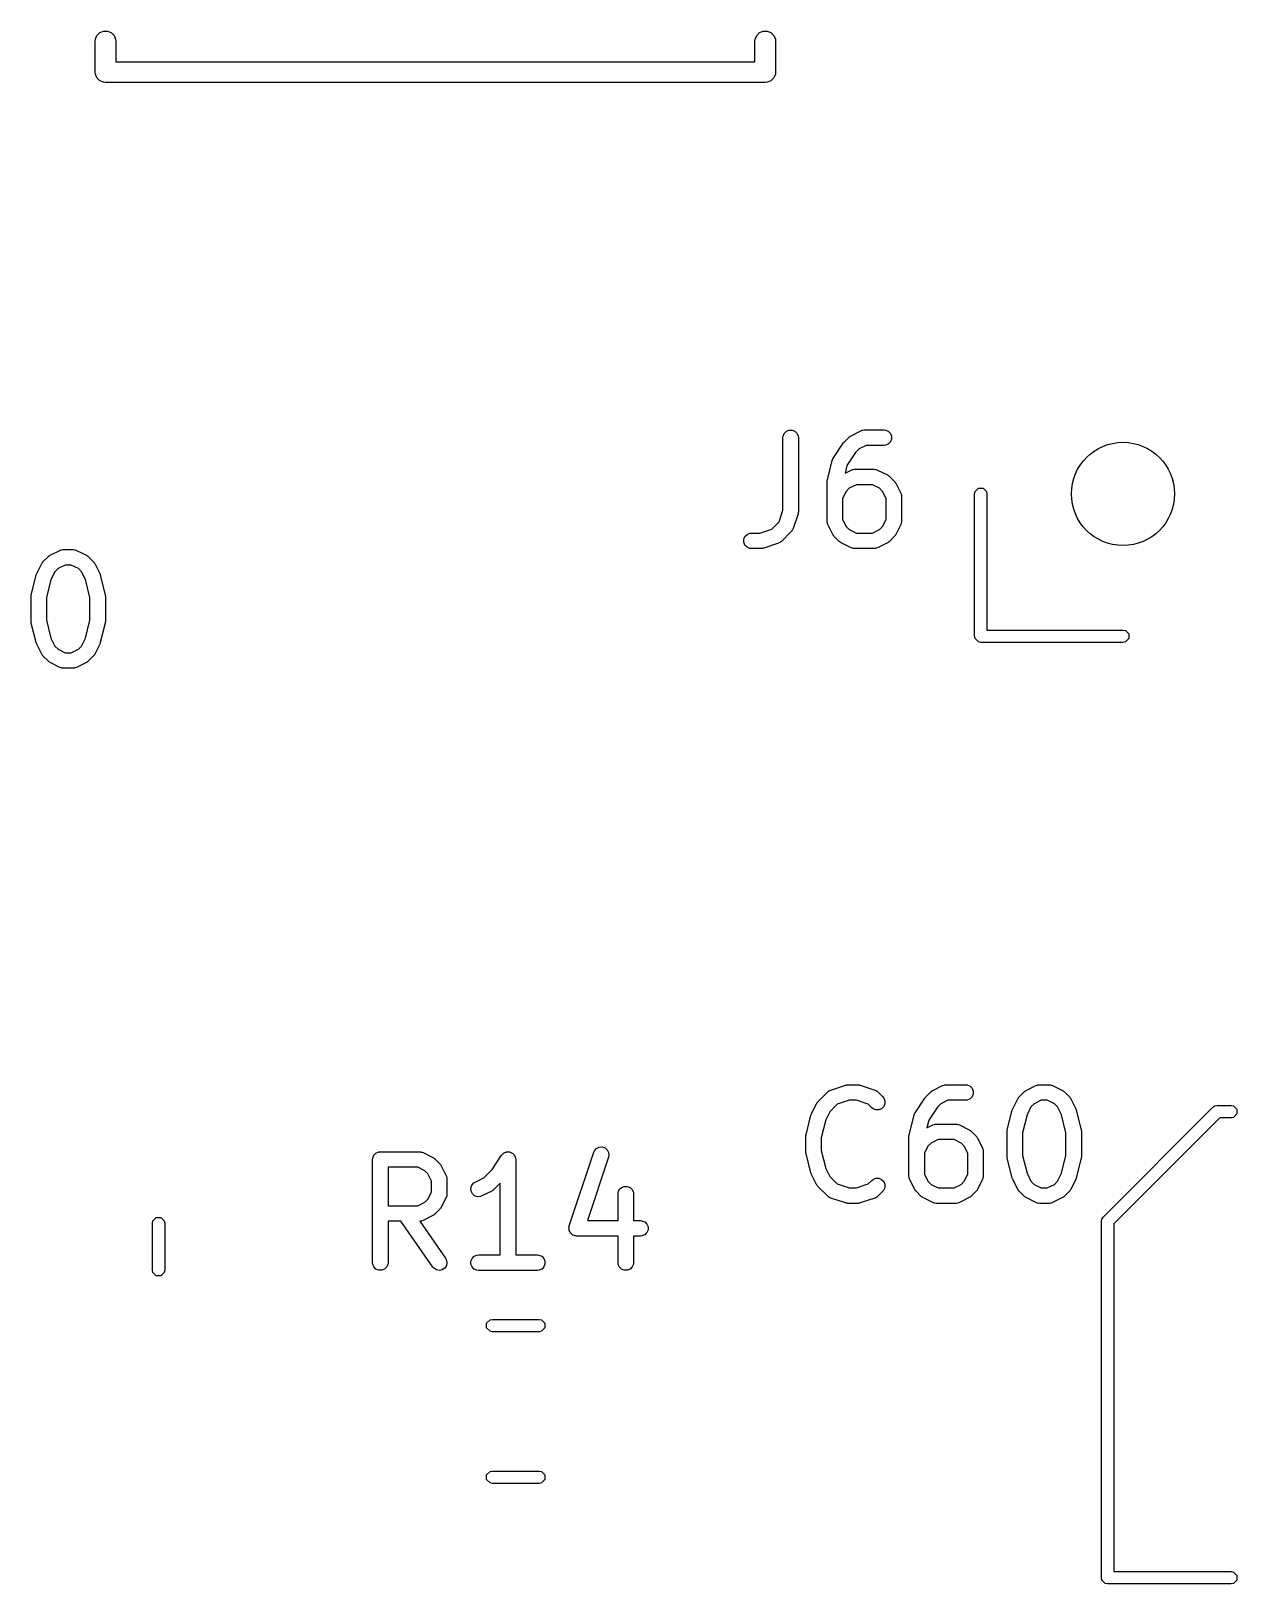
# Model space of a CAD drawing. Extents: x 2.05 to 8.87, y -5.84 to -2.88.
# Drawn here: x 3.427 to 3.888, y -4.459 to -3.867 of the extents above; entities that cross this region are included whole.
import ezdxf

# ---------------------------------------------------------------- set-up
doc = ezdxf.new("R2010")
doc.units = 0
doc.header["$MEASUREMENT"] = 0
doc.layers.add('BLACK', color=7, linetype='CONTINUOUS')

msp = doc.modelspace()

# ---------------------------------------------------------------- linework, layer by layer
at = {"layer": 'BLACK', "linetype": 'CONTINUOUS'}
for p, q in [((3.45157, -3.87047), (3.45165, -3.8697)), ((3.45157, -3.88228), (3.45157, -3.87047)), ((3.45165, -3.8697), (3.45224, -3.86829)), ((3.45224, -3.86829), (3.45332, -3.8672)), ((3.45332, -3.8672), (3.45474, -3.86661)), ((3.45474, -3.86661), (3.45628, -3.86661)), ((3.45628, -3.86661), (3.4577, -3.8672)), ((3.4577, -3.8672), (3.45879, -3.86829)), ((3.45879, -3.86829), (3.45937, -3.8697)), ((3.45937, -3.8697), (3.45945, -3.87047)), ((3.45945, -3.87047), (3.45945, -3.87835)), ((3.70354, -3.87047), (3.70362, -3.8697)), ((3.70354, -3.87835), (3.70354, -3.87047)), ((3.70362, -3.8697), (3.70421, -3.86829)), ((3.70421, -3.86829), (3.70529, -3.8672)), ((3.70529, -3.8672), (3.70671, -3.86661)), ((3.70671, -3.86661), (3.70825, -3.86661)), ((3.70825, -3.86661), (3.70967, -3.8672)), ((3.70967, -3.8672), (3.71075, -3.86829)), ((3.71075, -3.86829), (3.71134, -3.8697)), ((3.71134, -3.8697), (3.71142, -3.87047)), ((3.71142, -3.87047), (3.71142, -3.88228)), ((3.45165, -3.88305), (3.45157, -3.88228)), ((3.45224, -3.88447), (3.45165, -3.88305)), ((3.45945, -3.87835), (3.70354, -3.87835)), ((3.71134, -3.88305), (3.71075, -3.88447)), ((3.71142, -3.88228), (3.71134, -3.88305)), ((3.45332, -3.88556), (3.45224, -3.88447)), ((3.45474, -3.88614), (3.45332, -3.88556)), ((3.45551, -3.88622), (3.45474, -3.88614)), ((3.70748, -3.88622), (3.45551, -3.88622)), ((3.70825, -3.88614), (3.70748, -3.88622)), ((3.70967, -3.88556), (3.70825, -3.88614)), ((3.71075, -3.88447), (3.70967, -3.88556)), ((3.71474, -4.0202), (3.71555, -4.01939)), ((3.71555, -4.01939), (3.71662, -4.01895)), ((3.71662, -4.01895), (3.71777, -4.01895)), ((3.71777, -4.01895), (3.71883, -4.01939)), ((3.71883, -4.01939), (3.71965, -4.0202)), ((3.74024, -4.02108), (3.74399, -4.0192)), ((3.74399, -4.0192), (3.74453, -4.019)), ((3.74453, -4.019), (3.74464, -4.01899)), ((3.74464, -4.01899), (3.74474, -4.01895)), ((3.74474, -4.01895), (3.74531, -4.01889)), ((3.74531, -4.01889), (3.75281, -4.01889)), ((3.75281, -4.01889), (3.75339, -4.01895)), ((3.75339, -4.01895), (3.75445, -4.01939)), ((3.75445, -4.01939), (3.75527, -4.0202)), ((3.71424, -4.02184), (3.7143, -4.02127)), ((3.71424, -4.04949), (3.71424, -4.02184)), ((3.7143, -4.02127), (3.71474, -4.0202)), ((3.71965, -4.0202), (3.72009, -4.02127)), ((3.72009, -4.02127), (3.72014, -4.02184)), ((3.72014, -4.02184), (3.72014, -4.04996)), ((3.73348, -4.02958), (3.73723, -4.02395)), ((3.73723, -4.02395), (3.73741, -4.02374)), ((3.73723, -4.02395), (3.73723, -4.02395)), ((3.73723, -4.02395), (3.73723, -4.02395)), ((3.73741, -4.02374), (3.7376, -4.02351)), ((3.7376, -4.0235), (3.73948, -4.02163)), ((3.7376, -4.02351), (3.7376, -4.0235)), ((3.7376, -4.02351), (3.7376, -4.02351)), ((3.73948, -4.02163), (3.7397, -4.02144)), ((3.7397, -4.02144), (3.73975, -4.02139)), ((3.73975, -4.02139), (3.73984, -4.02133)), ((3.73984, -4.02133), (3.73992, -4.02126)), ((3.73992, -4.02126), (3.73999, -4.02123)), ((3.73999, -4.02123), (3.74024, -4.02108)), ((3.74601, -4.0248), (3.74331, -4.02614)), ((3.75281, -4.0248), (3.74601, -4.0248)), ((3.75339, -4.02474), (3.75281, -4.0248)), ((3.75445, -4.0243), (3.75339, -4.02474)), ((3.75527, -4.02348), (3.75445, -4.0243)), ((3.75527, -4.0202), (3.75571, -4.02127)), ((3.75571, -4.02242), (3.75527, -4.02348)), ((3.75571, -4.02127), (3.75571, -4.02242)), ((3.7312, -4.038), (3.73307, -4.0305)), ((3.73307, -4.0305), (3.7332, -4.03016)), ((3.7332, -4.03016), (3.73321, -4.03009)), ((3.73321, -4.03009), (3.73324, -4.03003)), ((3.73324, -4.03003), (3.73327, -4.02996)), ((3.73327, -4.02996), (3.73331, -4.0299)), ((3.73331, -4.0299), (3.73348, -4.02958)), ((3.74198, -4.02747), (3.73868, -4.03243)), ((3.74331, -4.02614), (3.74198, -4.02747)), ((3.73868, -4.03243), (3.73795, -4.03535)), ((3.73795, -4.03535), (3.74024, -4.0342)), ((3.74024, -4.0342), (3.74078, -4.03399)), ((3.74078, -4.03399), (3.74089, -4.03399)), ((3.74089, -4.03399), (3.74099, -4.03395)), ((3.74099, -4.03395), (3.74156, -4.03389)), ((3.74156, -4.03389), (3.74906, -4.03389)), ((3.74906, -4.03389), (3.74964, -4.03395)), ((3.74964, -4.03395), (3.74974, -4.03399)), ((3.74974, -4.03399), (3.74984, -4.03399)), ((3.74984, -4.03399), (3.75038, -4.0342)), ((3.75038, -4.0342), (3.75413, -4.03608)), ((3.75413, -4.03608), (3.75438, -4.03623)), ((3.75438, -4.03623), (3.75445, -4.03626)), ((3.75445, -4.03626), (3.75453, -4.03633)), ((3.75453, -4.03633), (3.75462, -4.03638)), ((3.75462, -4.03638), (3.75467, -4.03644)), ((3.75467, -4.03644), (3.7549, -4.03663)), ((3.7549, -4.03663), (3.75677, -4.0385)), ((3.73111, -4.03872), (3.73112, -4.03862)), ((3.73111, -4.05371), (3.73111, -4.03872)), ((3.73112, -4.03857), (3.73115, -4.03836)), ((3.73112, -4.03862), (3.73112, -4.03857)), ((3.73115, -4.03836), (3.73117, -4.03814)), ((3.73117, -4.03814), (3.73119, -4.0381)), ((3.73119, -4.0381), (3.7312, -4.038)), ((3.73837, -4.04234), (3.73702, -4.04504)), ((3.73956, -4.04114), (3.73837, -4.04234)), ((3.74226, -4.03979), (3.73956, -4.04114)), ((3.74837, -4.03979), (3.74226, -4.03979)), ((3.75106, -4.04114), (3.74837, -4.03979)), ((3.75226, -4.04234), (3.75106, -4.04114)), ((3.75361, -4.04504), (3.75226, -4.04234)), ((3.75677, -4.0385), (3.75696, -4.03873)), ((3.75696, -4.03873), (3.75702, -4.03878)), ((3.75702, -4.03878), (3.75708, -4.03887)), ((3.75708, -4.03887), (3.75714, -4.03895)), ((3.75714, -4.03895), (3.75717, -4.03902)), ((3.75717, -4.03902), (3.75733, -4.03927)), ((3.75733, -4.03927), (3.7592, -4.04302)), ((3.7592, -4.04302), (3.75941, -4.04356)), ((3.7874, -4.04331), (3.78758, -4.0424)), ((3.78758, -4.0424), (3.78886, -4.04112)), ((3.78886, -4.04112), (3.79067, -4.04112)), ((3.79067, -4.04112), (3.79195, -4.0424)), ((3.79195, -4.0424), (3.79213, -4.04331)), ((3.73702, -4.04504), (3.73702, -4.05302)), ((3.75361, -4.05302), (3.75361, -4.04504)), ((3.75941, -4.04356), (3.75942, -4.04367)), ((3.75942, -4.04367), (3.75946, -4.04376)), ((3.75946, -4.04376), (3.75951, -4.04434)), ((3.75951, -4.04434), (3.75951, -4.05371)), ((3.7874, -4.09764), (3.7874, -4.04331)), ((3.79213, -4.04331), (3.79213, -4.09528)), ((3.70997, -4.05676), (3.71274, -4.05399)), ((3.71274, -4.05399), (3.71424, -4.04949)), ((3.71999, -4.0509), (3.71812, -4.05652)), ((3.72006, -4.05061), (3.71999, -4.0509)), ((3.72009, -4.05054), (3.72006, -4.05061)), ((3.7201, -4.05044), (3.72009, -4.05054)), ((3.72012, -4.05033), (3.7201, -4.05044)), ((3.72014, -4.04996), (3.72012, -4.05026)), ((3.72012, -4.05026), (3.72012, -4.05033)), ((3.73117, -4.05429), (3.73111, -4.05371)), ((3.73121, -4.05439), (3.73117, -4.05429)), ((3.73122, -4.05449), (3.73121, -4.05439)), ((3.73142, -4.05503), (3.73122, -4.05449)), ((3.73702, -4.05302), (3.73837, -4.05571)), ((3.75226, -4.05571), (3.75361, -4.05302)), ((3.75941, -4.05449), (3.7592, -4.05503)), ((3.75942, -4.05439), (3.75941, -4.05449)), ((3.75946, -4.05429), (3.75942, -4.05439)), ((3.75951, -4.05371), (3.75946, -4.05429)), ((3.6993, -4.06064), (3.69974, -4.05957)), ((3.6993, -4.06179), (3.6993, -4.06064)), ((3.69974, -4.05957), (3.70055, -4.05876)), ((3.70055, -4.05876), (3.70162, -4.05832)), ((3.70162, -4.05832), (3.70219, -4.05826)), ((3.70219, -4.05826), (3.70546, -4.05826)), ((3.70546, -4.05826), (3.70997, -4.05676)), ((3.7174, -4.05768), (3.71366, -4.06143)), ((3.71777, -4.05723), (3.7174, -4.05768)), ((3.71781, -4.05713), (3.71777, -4.05723)), ((3.71788, -4.05705), (3.71781, -4.05713)), ((3.71812, -4.05652), (3.71788, -4.05705)), ((3.7333, -4.05878), (3.73142, -4.05503)), ((3.73345, -4.05903), (3.7333, -4.05878)), ((3.73348, -4.0591), (3.73345, -4.05903)), ((3.73355, -4.05919), (3.73348, -4.0591)), ((3.73361, -4.05927), (3.73355, -4.05919)), ((3.73367, -4.05933), (3.73361, -4.05927)), ((3.73385, -4.05955), (3.73367, -4.05933)), ((3.73573, -4.06143), (3.73385, -4.05955)), ((3.73837, -4.05571), (3.73956, -4.05691)), ((3.73956, -4.05691), (3.74226, -4.05826)), ((3.74226, -4.05826), (3.74837, -4.05826)), ((3.74837, -4.05826), (3.75106, -4.05691)), ((3.75106, -4.05691), (3.75226, -4.05571)), ((3.75677, -4.05955), (3.7549, -4.06143)), ((3.75696, -4.05933), (3.75677, -4.05955)), ((3.75702, -4.05927), (3.75696, -4.05933)), ((3.75708, -4.05919), (3.75702, -4.05927)), ((3.75714, -4.0591), (3.75708, -4.05919)), ((3.75717, -4.05903), (3.75714, -4.0591)), ((3.75733, -4.05878), (3.75717, -4.05903)), ((3.7592, -4.05503), (3.75733, -4.05878)), ((3.43409, -4.0669), (3.43434, -4.06675)), ((3.43434, -4.06675), (3.43809, -4.06487)), ((3.43809, -4.06487), (3.43863, -4.06466)), ((3.43863, -4.06466), (3.43874, -4.06466)), ((3.43874, -4.06466), (3.43884, -4.06462)), ((3.43884, -4.06462), (3.43941, -4.06456)), ((3.43941, -4.06456), (3.44316, -4.06456)), ((3.44316, -4.06456), (3.44374, -4.06462)), ((3.44374, -4.06462), (3.44384, -4.06466)), ((3.44384, -4.06466), (3.44394, -4.06466)), ((3.44394, -4.06466), (3.44448, -4.06487)), ((3.44448, -4.06487), (3.44823, -4.06675)), ((3.44823, -4.06675), (3.44848, -4.0669)), ((3.69974, -4.06285), (3.6993, -4.06179)), ((3.70055, -4.06367), (3.69974, -4.06285)), ((3.70162, -4.06411), (3.70055, -4.06367)), ((3.70219, -4.06417), (3.70162, -4.06411)), ((3.70594, -4.06417), (3.70219, -4.06417)), ((3.70623, -4.06414), (3.70594, -4.06417)), ((3.70631, -4.06414), (3.70623, -4.06414)), ((3.70641, -4.06412), (3.70631, -4.06414)), ((3.70652, -4.06411), (3.70641, -4.06412)), ((3.70659, -4.06408), (3.70652, -4.06411)), ((3.70688, -4.06401), (3.70659, -4.06408)), ((3.7125, -4.06214), (3.70688, -4.06401)), ((3.71303, -4.0619), (3.7125, -4.06214)), ((3.71311, -4.06183), (3.71303, -4.0619)), ((3.71321, -4.06179), (3.71311, -4.06183)), ((3.71366, -4.06143), (3.71321, -4.06179)), ((3.73595, -4.06161), (3.73573, -4.06143)), ((3.736, -4.06167), (3.73595, -4.06161)), ((3.73609, -4.06173), (3.736, -4.06167)), ((3.73617, -4.06179), (3.73609, -4.06173)), ((3.73625, -4.06182), (3.73617, -4.06179)), ((3.73649, -4.06198), (3.73625, -4.06182)), ((3.74024, -4.06385), (3.73649, -4.06198)), ((3.74078, -4.06406), (3.74024, -4.06385)), ((3.74089, -4.06407), (3.74078, -4.06406)), ((3.74099, -4.06411), (3.74089, -4.06407)), ((3.74156, -4.06417), (3.74099, -4.06411)), ((3.74906, -4.06417), (3.74156, -4.06417)), ((3.74964, -4.06411), (3.74906, -4.06417)), ((3.74974, -4.06407), (3.74964, -4.06411)), ((3.74984, -4.06406), (3.74974, -4.06407)), ((3.75038, -4.06385), (3.74984, -4.06406)), ((3.75413, -4.06198), (3.75038, -4.06385)), ((3.75438, -4.06182), (3.75413, -4.06198)), ((3.75445, -4.06179), (3.75438, -4.06182)), ((3.75453, -4.06173), (3.75445, -4.06179)), ((3.75462, -4.06167), (3.75453, -4.06173)), ((3.75467, -4.06161), (3.75462, -4.06167)), ((3.7549, -4.06143), (3.75467, -4.06161)), ((3.42927, -4.07369), (3.43115, -4.06994)), ((3.43115, -4.06994), (3.4313, -4.06969)), ((3.4313, -4.06969), (3.43133, -4.06962)), ((3.43133, -4.06962), (3.4314, -4.06954)), ((3.4314, -4.06954), (3.43146, -4.06945)), ((3.43146, -4.06945), (3.43151, -4.0694)), ((3.43151, -4.0694), (3.4317, -4.06917)), ((3.4317, -4.06917), (3.43357, -4.0673)), ((3.43357, -4.0673), (3.4338, -4.06711)), ((3.4338, -4.06711), (3.43385, -4.06705)), ((3.43385, -4.06705), (3.43394, -4.067)), ((3.43394, -4.067), (3.43402, -4.06693)), ((3.43402, -4.06693), (3.43409, -4.0669)), ((3.43741, -4.07181), (3.43621, -4.07301)), ((3.44011, -4.07047), (3.43741, -4.07181)), ((3.44246, -4.07047), (3.44011, -4.07047)), ((3.44516, -4.07181), (3.44246, -4.07047)), ((3.44636, -4.07301), (3.44516, -4.07181)), ((3.44848, -4.0669), (3.44855, -4.06693)), ((3.44855, -4.06693), (3.44863, -4.067)), ((3.44863, -4.067), (3.44872, -4.06705)), ((3.44872, -4.06705), (3.44877, -4.06711)), ((3.44877, -4.06711), (3.449, -4.0673)), ((3.449, -4.0673), (3.45087, -4.06917)), ((3.45087, -4.06917), (3.45106, -4.0694)), ((3.45106, -4.0694), (3.45112, -4.06945)), ((3.45112, -4.06945), (3.45117, -4.06954)), ((3.45117, -4.06954), (3.45124, -4.06962)), ((3.45124, -4.06962), (3.45127, -4.06969)), ((3.45127, -4.06969), (3.45143, -4.06994)), ((3.45143, -4.06994), (3.4533, -4.07369)), ((3.42717, -4.08179), (3.42905, -4.0743)), ((3.42905, -4.0743), (3.42906, -4.07425)), ((3.42906, -4.07425), (3.42907, -4.07423)), ((3.42907, -4.07423), (3.42916, -4.07399)), ((3.42916, -4.07399), (3.42924, -4.07375)), ((3.42924, -4.07375), (3.42926, -4.07373)), ((3.42926, -4.07373), (3.42927, -4.07369)), ((3.4347, -4.07604), (3.43299, -4.08287)), ((3.43621, -4.07301), (3.4347, -4.07604)), ((3.44787, -4.07604), (3.44636, -4.07301)), ((3.44958, -4.08287), (3.44787, -4.07604)), ((3.4533, -4.07369), (3.45332, -4.07373)), ((3.45332, -4.07373), (3.45333, -4.07375)), ((3.45333, -4.07375), (3.45342, -4.07399)), ((3.45342, -4.07399), (3.45351, -4.07423)), ((3.45351, -4.07423), (3.45351, -4.07425)), ((3.45351, -4.07425), (3.45353, -4.0743)), ((3.45353, -4.0743), (3.4554, -4.08179)), ((3.42709, -4.08237), (3.42712, -4.08215)), ((3.4271, -4.08241), (3.42709, -4.08237)), ((3.42709, -4.08251), (3.4271, -4.08241)), ((3.42709, -4.09188), (3.42709, -4.08251)), ((3.42712, -4.08215), (3.42714, -4.08193)), ((3.42714, -4.08193), (3.42716, -4.08189)), ((3.42716, -4.08189), (3.42717, -4.08179)), ((3.43299, -4.08287), (3.43299, -4.09152)), ((3.44958, -4.09152), (3.44958, -4.08287)), ((3.4554, -4.08179), (3.45541, -4.08189)), ((3.45541, -4.08189), (3.45543, -4.08193)), ((3.45543, -4.08193), (3.45545, -4.08215)), ((3.45545, -4.08215), (3.45548, -4.08237)), ((3.45548, -4.08237), (3.45548, -4.08241)), ((3.45548, -4.08241), (3.45549, -4.08251)), ((3.45549, -4.08251), (3.45549, -4.09188)), ((3.4271, -4.09199), (3.42709, -4.09188)), ((3.42709, -4.09203), (3.4271, -4.09199)), ((3.42712, -4.09224), (3.42709, -4.09203)), ((3.42714, -4.09246), (3.42712, -4.09224)), ((3.42716, -4.0925), (3.42714, -4.09246)), ((3.42717, -4.0926), (3.42716, -4.0925)), ((3.42905, -4.1001), (3.42717, -4.0926)), ((3.43299, -4.09152), (3.4347, -4.09835)), ((3.44787, -4.09835), (3.44958, -4.09152)), ((3.4554, -4.0926), (3.45353, -4.1001)), ((3.45541, -4.0925), (3.4554, -4.0926)), ((3.45543, -4.09246), (3.45541, -4.0925)), ((3.45545, -4.09224), (3.45543, -4.09246)), ((3.45548, -4.09203), (3.45545, -4.09224)), ((3.45549, -4.09188), (3.45548, -4.09199)), ((3.45548, -4.09199), (3.45548, -4.09203)), ((3.79213, -4.09528), (3.84409, -4.09528)), ((3.84409, -4.09528), (3.845, -4.09546)), ((3.845, -4.09546), (3.84628, -4.09673)), ((3.42906, -4.10014), (3.42905, -4.1001)), ((3.42907, -4.10016), (3.42906, -4.10014)), ((3.42916, -4.1004), (3.42907, -4.10016)), ((3.42924, -4.10064), (3.42916, -4.1004)), ((3.42926, -4.10066), (3.42924, -4.10064)), ((3.42927, -4.1007), (3.42926, -4.10066)), ((3.43115, -4.10445), (3.42927, -4.1007)), ((3.4347, -4.09835), (3.43621, -4.10138)), ((3.43621, -4.10138), (3.43741, -4.10258)), ((3.44516, -4.10258), (3.44636, -4.10138)), ((3.44636, -4.10138), (3.44787, -4.09835)), ((3.4533, -4.1007), (3.45143, -4.10445)), ((3.45332, -4.10066), (3.4533, -4.1007)), ((3.45333, -4.10064), (3.45332, -4.10066)), ((3.45342, -4.1004), (3.45333, -4.10064)), ((3.45351, -4.10016), (3.45342, -4.1004)), ((3.45353, -4.1001), (3.45351, -4.10014)), ((3.45351, -4.10014), (3.45351, -4.10016)), ((3.78758, -4.09854), (3.7874, -4.09764)), ((3.78886, -4.09982), (3.78758, -4.09854)), ((3.78976, -4.1), (3.78886, -4.09982)), ((3.84409, -4.1), (3.78976, -4.1)), ((3.845, -4.09982), (3.84409, -4.1)), ((3.84628, -4.09854), (3.845, -4.09982)), ((3.84628, -4.09673), (3.84628, -4.09854)), ((3.4313, -4.1047), (3.43115, -4.10445)), ((3.43133, -4.10477), (3.4313, -4.1047)), ((3.4314, -4.10485), (3.43133, -4.10477)), ((3.43146, -4.10494), (3.4314, -4.10485)), ((3.43151, -4.10499), (3.43146, -4.10494)), ((3.4317, -4.10522), (3.43151, -4.10499)), ((3.43357, -4.1071), (3.4317, -4.10522)), ((3.4338, -4.10728), (3.43357, -4.1071)), ((3.43385, -4.10734), (3.4338, -4.10728)), ((3.43394, -4.1074), (3.43385, -4.10734)), ((3.43402, -4.10746), (3.43394, -4.1074)), ((3.43409, -4.10749), (3.43402, -4.10746)), ((3.43434, -4.10765), (3.43409, -4.10749)), ((3.43809, -4.10952), (3.43434, -4.10765)), ((3.43741, -4.10258), (3.44011, -4.10393)), ((3.44011, -4.10393), (3.44246, -4.10393)), ((3.44246, -4.10393), (3.44516, -4.10258)), ((3.44823, -4.10765), (3.44448, -4.10952)), ((3.44848, -4.10749), (3.44823, -4.10765)), ((3.44855, -4.10746), (3.44848, -4.10749)), ((3.44863, -4.1074), (3.44855, -4.10746)), ((3.44872, -4.10734), (3.44863, -4.1074)), ((3.44877, -4.10728), (3.44872, -4.10734)), ((3.449, -4.1071), (3.44877, -4.10728)), ((3.45087, -4.10522), (3.449, -4.1071)), ((3.45106, -4.10499), (3.45087, -4.10522)), ((3.45112, -4.10494), (3.45106, -4.10499)), ((3.45117, -4.10485), (3.45112, -4.10494)), ((3.45124, -4.10477), (3.45117, -4.10485)), ((3.45127, -4.1047), (3.45124, -4.10477)), ((3.45143, -4.10445), (3.45127, -4.1047)), ((3.43863, -4.10973), (3.43809, -4.10952)), ((3.43874, -4.10974), (3.43863, -4.10973)), ((3.43884, -4.10978), (3.43874, -4.10974)), ((3.43941, -4.10984), (3.43884, -4.10978)), ((3.44316, -4.10984), (3.43941, -4.10984)), ((3.44374, -4.10978), (3.44316, -4.10984)), ((3.44384, -4.10974), (3.44374, -4.10978)), ((3.44394, -4.10973), (3.44384, -4.10974)), ((3.44448, -4.10952), (3.44394, -4.10973)), ((3.72757, -4.27538), (3.73132, -4.27163)), ((3.73132, -4.27163), (3.73177, -4.27126)), ((3.73177, -4.27126), (3.73187, -4.27122)), ((3.73187, -4.27122), (3.73195, -4.27115)), ((3.73195, -4.27115), (3.73247, -4.27092)), ((3.73247, -4.27092), (3.7381, -4.26904)), ((3.7381, -4.26904), (3.73838, -4.26898)), ((3.73838, -4.26898), (3.73846, -4.26895)), ((3.73846, -4.26895), (3.73856, -4.26894)), ((3.73856, -4.26894), (3.73866, -4.26891)), ((3.73866, -4.26891), (3.73874, -4.26892)), ((3.73874, -4.26892), (3.73903, -4.26889)), ((3.73903, -4.26889), (3.74278, -4.26889)), ((3.74278, -4.26889), (3.74307, -4.26892)), ((3.74307, -4.26892), (3.74315, -4.26891)), ((3.74315, -4.26891), (3.74325, -4.26894)), ((3.74325, -4.26894), (3.74336, -4.26895)), ((3.74336, -4.26895), (3.74343, -4.26898)), ((3.74343, -4.26898), (3.74372, -4.26904)), ((3.74372, -4.26904), (3.74934, -4.27092)), ((3.74934, -4.27092), (3.74987, -4.27115)), ((3.74987, -4.27115), (3.74995, -4.27122)), ((3.74995, -4.27122), (3.75005, -4.27126)), ((3.75005, -4.27126), (3.75049, -4.27163)), ((3.75049, -4.27163), (3.75237, -4.2735)), ((3.75237, -4.2735), (3.75274, -4.27395)), ((3.75274, -4.27395), (3.75318, -4.27502)), ((3.7647, -4.27958), (3.76845, -4.27395)), ((3.76845, -4.27395), (3.76863, -4.27374)), ((3.76845, -4.27395), (3.76845, -4.27395)), ((3.76845, -4.27395), (3.76845, -4.27395)), ((3.76863, -4.27374), (3.76881, -4.27351)), ((3.76881, -4.27351), (3.76882, -4.2735)), ((3.76881, -4.27351), (3.76881, -4.27351)), ((3.76882, -4.2735), (3.77069, -4.27163)), ((3.77069, -4.27163), (3.77092, -4.27144)), ((3.77092, -4.27144), (3.77097, -4.27139)), ((3.77097, -4.27139), (3.77106, -4.27133)), ((3.77106, -4.27133), (3.77114, -4.27126)), ((3.77114, -4.27126), (3.77121, -4.27123)), ((3.77121, -4.27123), (3.77146, -4.27108)), ((3.77146, -4.27108), (3.77521, -4.2692)), ((3.77521, -4.2692), (3.77575, -4.269)), ((3.77575, -4.269), (3.77585, -4.26899)), ((3.77585, -4.26899), (3.77595, -4.26895)), ((3.77595, -4.26895), (3.77653, -4.26889)), ((3.77653, -4.26889), (3.78403, -4.26889)), ((3.78403, -4.26889), (3.7846, -4.26895)), ((3.7846, -4.26895), (3.78567, -4.26939)), ((3.78567, -4.2743), (3.7846, -4.27474)), ((3.78567, -4.26939), (3.78648, -4.2702)), ((3.78648, -4.27348), (3.78567, -4.2743)), ((3.78648, -4.2702), (3.78692, -4.27127)), ((3.78692, -4.27242), (3.78648, -4.27348)), ((3.78692, -4.27127), (3.78692, -4.27242)), ((3.80201, -4.27802), (3.80388, -4.27427)), ((3.80388, -4.27427), (3.80404, -4.27402)), ((3.80404, -4.27402), (3.80407, -4.27395)), ((3.80407, -4.27395), (3.80414, -4.27387)), ((3.80414, -4.27387), (3.80419, -4.27378)), ((3.80419, -4.27378), (3.80425, -4.27373)), ((3.80425, -4.27373), (3.80444, -4.2735)), ((3.80444, -4.2735), (3.80631, -4.27163)), ((3.80631, -4.27163), (3.80654, -4.27144)), ((3.80654, -4.27144), (3.80659, -4.27139)), ((3.80659, -4.27139), (3.80668, -4.27133)), ((3.80668, -4.27133), (3.80676, -4.27126)), ((3.80676, -4.27126), (3.80683, -4.27123)), ((3.80683, -4.27123), (3.80708, -4.27108)), ((3.80708, -4.27108), (3.81083, -4.2692)), ((3.81083, -4.2692), (3.81137, -4.269)), ((3.81137, -4.269), (3.81147, -4.26899)), ((3.81147, -4.26899), (3.81157, -4.26895)), ((3.81157, -4.26895), (3.81215, -4.26889)), ((3.81215, -4.26889), (3.8159, -4.26889)), ((3.8159, -4.26889), (3.81647, -4.26895)), ((3.81647, -4.26895), (3.81657, -4.26899)), ((3.81657, -4.26899), (3.81668, -4.269)), ((3.81668, -4.269), (3.81722, -4.2692)), ((3.81722, -4.2692), (3.82097, -4.27108)), ((3.82097, -4.27108), (3.82122, -4.27123)), ((3.82122, -4.27123), (3.82129, -4.27126)), ((3.82129, -4.27126), (3.82137, -4.27133)), ((3.82137, -4.27133), (3.82146, -4.27139)), ((3.82146, -4.27139), (3.82151, -4.27144)), ((3.82151, -4.27144), (3.82174, -4.27163)), ((3.82174, -4.27163), (3.82361, -4.2735)), ((3.82361, -4.2735), (3.8238, -4.27373)), ((3.8238, -4.27373), (3.82385, -4.27378)), ((3.82385, -4.27378), (3.82391, -4.27387)), ((3.82391, -4.27387), (3.82398, -4.27395)), ((3.82398, -4.27395), (3.82401, -4.27402)), ((3.82401, -4.27402), (3.82416, -4.27427)), ((3.82416, -4.27427), (3.82604, -4.27802)), ((3.72494, -4.28044), (3.72503, -4.2802)), ((3.72503, -4.2802), (3.72511, -4.27996)), ((3.72511, -4.27996), (3.72513, -4.27994)), ((3.72513, -4.27994), (3.72514, -4.2799)), ((3.72514, -4.2799), (3.72702, -4.27615)), ((3.72702, -4.27615), (3.72717, -4.2759)), ((3.72717, -4.2759), (3.7272, -4.27583)), ((3.7272, -4.27583), (3.72727, -4.27575)), ((3.72727, -4.27575), (3.72733, -4.27566)), ((3.72733, -4.27566), (3.72739, -4.27561)), ((3.72739, -4.27561), (3.72757, -4.27538)), ((3.73209, -4.27922), (3.73057, -4.28225)), ((3.735, -4.2763), (3.73209, -4.27922)), ((3.73951, -4.2748), (3.735, -4.2763)), ((3.7423, -4.2748), (3.73951, -4.2748)), ((3.74681, -4.2763), (3.7423, -4.2748)), ((3.74819, -4.27768), (3.74681, -4.2763)), ((3.74864, -4.27805), (3.74819, -4.27768)), ((3.74971, -4.27849), (3.74864, -4.27805)), ((3.75086, -4.27849), (3.74971, -4.27849)), ((3.75192, -4.27805), (3.75086, -4.27849)), ((3.75274, -4.27723), (3.75192, -4.27805)), ((3.75318, -4.27617), (3.75274, -4.27723)), ((3.75318, -4.27502), (3.75318, -4.27617)), ((3.76429, -4.2805), (3.76441, -4.28016)), ((3.76441, -4.28016), (3.76442, -4.28009)), ((3.76442, -4.28009), (3.76446, -4.28003)), ((3.76446, -4.28003), (3.76448, -4.27996)), ((3.76448, -4.27996), (3.76453, -4.2799)), ((3.76453, -4.2799), (3.7647, -4.27958)), ((3.7732, -4.27747), (3.76989, -4.28243)), ((3.77453, -4.27614), (3.7732, -4.27747)), ((3.77722, -4.2748), (3.77453, -4.27614)), ((3.78403, -4.2748), (3.77722, -4.2748)), ((3.7846, -4.27474), (3.78403, -4.2748)), ((3.79991, -4.28613), (3.80178, -4.27863)), ((3.80178, -4.27863), (3.8018, -4.27858)), ((3.8018, -4.27856), (3.80189, -4.27832)), ((3.8018, -4.27858), (3.8018, -4.27856)), ((3.80189, -4.27832), (3.80198, -4.27808)), ((3.80198, -4.27808), (3.80199, -4.27806)), ((3.80199, -4.27806), (3.80201, -4.27802)), ((3.80895, -4.27734), (3.80744, -4.28037)), ((3.81015, -4.27614), (3.80895, -4.27734)), ((3.81285, -4.2748), (3.81015, -4.27614)), ((3.8152, -4.2748), (3.81285, -4.2748)), ((3.8179, -4.27614), (3.8152, -4.2748)), ((3.8191, -4.27734), (3.8179, -4.27614)), ((3.82061, -4.28037), (3.8191, -4.27734)), ((3.82604, -4.27802), (3.82605, -4.27806)), ((3.82605, -4.27806), (3.82607, -4.27808)), ((3.82607, -4.27808), (3.82615, -4.27832)), ((3.82615, -4.27832), (3.82624, -4.27856)), ((3.82624, -4.27856), (3.82625, -4.27858)), ((3.82625, -4.27858), (3.82626, -4.27863)), ((3.82626, -4.27863), (3.82814, -4.28613)), ((3.83652, -4.31937), (3.87843, -4.27746)), ((3.87843, -4.27746), (3.87919, -4.27695)), ((3.87919, -4.27695), (3.8801, -4.27677)), ((3.8801, -4.27677), (3.88543, -4.27677)), ((3.88543, -4.27677), (3.88634, -4.27695)), ((3.88634, -4.27695), (3.88762, -4.27823)), ((3.88762, -4.28004), (3.88634, -4.28132)), ((3.88762, -4.27823), (3.88762, -4.28004)), ((3.72304, -4.288), (3.72492, -4.2805)), ((3.72492, -4.2805), (3.72493, -4.28046)), ((3.72493, -4.28046), (3.72494, -4.28044)), ((3.73057, -4.28225), (3.72886, -4.28908)), ((3.76241, -4.288), (3.76429, -4.2805)), ((3.76989, -4.28243), (3.76917, -4.28535)), ((3.76917, -4.28535), (3.77146, -4.2842)), ((3.77146, -4.2842), (3.772, -4.28399)), ((3.772, -4.28399), (3.7721, -4.28399)), ((3.7721, -4.28399), (3.7722, -4.28395)), ((3.7722, -4.28395), (3.77278, -4.28389)), ((3.77278, -4.28389), (3.78028, -4.28389)), ((3.78028, -4.28389), (3.78085, -4.28395)), ((3.78085, -4.28395), (3.78095, -4.28399)), ((3.78095, -4.28399), (3.78106, -4.28399)), ((3.78106, -4.28399), (3.7816, -4.2842)), ((3.7816, -4.2842), (3.78535, -4.28608)), ((3.78535, -4.28608), (3.7856, -4.28623)), ((3.7999, -4.28623), (3.79991, -4.28613)), ((3.80744, -4.28037), (3.80573, -4.2872)), ((3.82232, -4.2872), (3.82061, -4.28037)), ((3.82814, -4.28613), (3.82815, -4.28623)), ((3.88107, -4.2815), (3.84055, -4.32202)), ((3.88543, -4.2815), (3.88107, -4.2815)), ((3.88634, -4.28132), (3.88543, -4.2815)), ((3.72296, -4.28857), (3.72299, -4.28836)), ((3.72297, -4.28862), (3.72296, -4.28857)), ((3.72296, -4.28872), (3.72297, -4.28862)), ((3.72296, -4.29434), (3.72296, -4.28872)), ((3.72299, -4.28836), (3.72301, -4.28814)), ((3.72301, -4.28814), (3.72303, -4.2881)), ((3.72303, -4.2881), (3.72304, -4.288)), ((3.72886, -4.28908), (3.72886, -4.29398)), ((3.76233, -4.28857), (3.76236, -4.28836)), ((3.76234, -4.28862), (3.76233, -4.28857)), ((3.76233, -4.28872), (3.76234, -4.28862)), ((3.76233, -4.30371), (3.76233, -4.28872)), ((3.76236, -4.28836), (3.76238, -4.28814)), ((3.76238, -4.28814), (3.7624, -4.2881)), ((3.7624, -4.2881), (3.76241, -4.288)), ((3.77078, -4.29114), (3.76958, -4.29234)), ((3.77348, -4.28979), (3.77078, -4.29114)), ((3.77958, -4.28979), (3.77348, -4.28979)), ((3.78228, -4.29114), (3.77958, -4.28979)), ((3.78347, -4.29234), (3.78228, -4.29114)), ((3.7856, -4.28623), (3.78567, -4.28626)), ((3.78567, -4.28626), (3.78575, -4.28633)), ((3.78575, -4.28633), (3.78584, -4.28638)), ((3.78584, -4.28638), (3.78589, -4.28644)), ((3.78589, -4.28644), (3.78611, -4.28663)), ((3.78611, -4.28663), (3.78799, -4.2885)), ((3.78799, -4.2885), (3.78818, -4.28873)), ((3.78818, -4.28873), (3.78823, -4.28878)), ((3.78823, -4.28878), (3.78829, -4.28887)), ((3.78829, -4.28887), (3.78836, -4.28895)), ((3.78836, -4.28895), (3.78839, -4.28902)), ((3.78839, -4.28902), (3.78854, -4.28927)), ((3.78854, -4.28927), (3.79042, -4.29302)), ((3.79982, -4.28684), (3.79983, -4.28674)), ((3.79982, -4.29622), (3.79982, -4.28684)), ((3.79983, -4.2867), (3.79986, -4.28648)), ((3.79983, -4.28674), (3.79983, -4.2867)), ((3.79986, -4.28648), (3.79988, -4.28627)), ((3.79988, -4.28627), (3.7999, -4.28623)), ((3.80573, -4.2872), (3.80573, -4.29585)), ((3.82232, -4.29585), (3.82232, -4.2872)), ((3.82815, -4.28623), (3.82817, -4.28627)), ((3.82817, -4.28627), (3.82819, -4.28648)), ((3.82819, -4.28648), (3.82822, -4.2867)), ((3.82822, -4.2867), (3.82821, -4.28674)), ((3.82821, -4.28674), (3.82822, -4.28684)), ((3.82822, -4.28684), (3.82822, -4.29622)), ((3.55751, -4.29743), (3.55757, -4.29686)), ((3.55751, -4.3368), (3.55751, -4.29743)), ((3.55757, -4.29686), (3.55801, -4.29579)), ((3.55801, -4.29579), (3.55882, -4.29498)), ((3.55882, -4.29498), (3.55989, -4.29454)), ((3.55989, -4.29454), (3.56046, -4.29448)), ((3.56046, -4.29448), (3.57546, -4.29448)), ((3.57546, -4.29448), (3.57604, -4.29454)), ((3.57604, -4.29454), (3.57613, -4.29458)), ((3.57613, -4.29458), (3.57624, -4.29459)), ((3.57624, -4.29459), (3.57678, -4.29479)), ((3.57678, -4.29479), (3.58053, -4.29667)), ((3.58053, -4.29667), (3.58078, -4.29682)), ((3.58078, -4.29682), (3.58085, -4.29685)), ((3.58085, -4.29685), (3.58093, -4.29692)), ((3.58093, -4.29692), (3.58102, -4.29698)), ((3.58102, -4.29698), (3.58107, -4.29703)), ((3.58107, -4.29703), (3.5813, -4.29722)), ((3.5813, -4.29722), (3.58317, -4.2991)), ((3.60316, -4.30118), (3.60675, -4.2958)), ((3.60675, -4.29579), (3.60711, -4.29535)), ((3.60675, -4.2958), (3.60675, -4.29579)), ((3.60675, -4.29579), (3.60675, -4.29579)), ((3.60675, -4.29579), (3.60675, -4.29579)), ((3.60711, -4.29535), (3.60736, -4.29519)), ((3.60736, -4.29519), (3.60756, -4.29498)), ((3.60756, -4.29498), (3.60783, -4.29487)), ((3.60783, -4.29487), (3.60807, -4.29471)), ((3.60807, -4.29471), (3.60836, -4.29465)), ((3.60836, -4.29465), (3.60863, -4.29454)), ((3.60863, -4.29454), (3.60892, -4.29454)), ((3.60892, -4.29454), (3.6092, -4.29448)), ((3.6092, -4.29448), (3.60949, -4.29454)), ((3.60949, -4.29454), (3.60978, -4.29454)), ((3.60978, -4.29454), (3.61005, -4.29465)), ((3.61005, -4.29465), (3.61033, -4.2947)), ((3.61033, -4.2947), (3.61058, -4.29487)), ((3.61058, -4.29487), (3.61085, -4.29498)), ((3.61085, -4.29498), (3.61105, -4.29518)), ((3.61105, -4.29518), (3.61129, -4.29534)), ((3.61129, -4.29534), (3.61145, -4.29559)), ((3.61145, -4.29559), (3.61166, -4.29579)), ((3.61166, -4.29579), (3.61177, -4.29606)), ((3.61177, -4.29606), (3.61193, -4.2963)), ((3.61193, -4.2963), (3.61199, -4.29659)), ((3.61199, -4.29659), (3.6121, -4.29686)), ((3.6121, -4.29686), (3.61216, -4.29743)), ((3.61216, -4.29743), (3.61216, -4.29743)), ((3.61216, -4.29743), (3.61216, -4.29743)), ((3.61216, -4.29743), (3.61216, -4.29743)), ((3.61216, -4.29743), (3.61216, -4.33385)), ((3.63265, -4.32275), (3.64202, -4.29463)), ((3.64763, -4.29649), (3.63955, -4.32073)), ((3.64202, -4.29463), (3.64226, -4.2941)), ((3.64226, -4.2941), (3.64302, -4.29323)), ((3.64302, -4.29323), (3.64405, -4.29271)), ((3.64405, -4.29271), (3.64519, -4.29263)), ((3.64519, -4.29263), (3.64629, -4.29299)), ((3.64629, -4.29299), (3.64716, -4.29375)), ((3.64716, -4.29375), (3.64767, -4.29478)), ((3.64776, -4.29593), (3.64763, -4.29649)), ((3.64767, -4.29478), (3.64776, -4.29593)), ((3.72297, -4.29444), (3.72296, -4.29434)), ((3.72296, -4.29448), (3.72297, -4.29444)), ((3.72299, -4.2947), (3.72296, -4.29448)), ((3.72301, -4.29492), (3.72299, -4.2947)), ((3.72303, -4.29496), (3.72301, -4.29492)), ((3.72304, -4.29506), (3.72303, -4.29496)), ((3.72492, -4.30256), (3.72304, -4.29506)), ((3.72886, -4.29398), (3.73057, -4.30081)), ((3.76958, -4.29234), (3.76823, -4.29504)), ((3.76823, -4.29504), (3.76823, -4.30302)), ((3.78482, -4.29504), (3.78347, -4.29234)), ((3.78482, -4.30302), (3.78482, -4.29504)), ((3.79042, -4.29302), (3.79062, -4.29356)), ((3.79062, -4.29356), (3.79063, -4.29367)), ((3.79063, -4.29367), (3.79067, -4.29376)), ((3.79067, -4.29376), (3.79073, -4.29434)), ((3.79073, -4.29434), (3.79073, -4.30371)), ((3.79983, -4.29632), (3.79982, -4.29622)), ((3.79983, -4.29636), (3.79983, -4.29632)), ((3.79986, -4.29657), (3.79983, -4.29636)), ((3.79988, -4.29679), (3.79986, -4.29657)), ((3.7999, -4.29683), (3.79988, -4.29679)), ((3.79991, -4.29693), (3.7999, -4.29683)), ((3.80178, -4.30443), (3.79991, -4.29693)), ((3.80573, -4.29585), (3.80744, -4.30268)), ((3.82061, -4.30268), (3.82232, -4.29585)), ((3.82814, -4.29693), (3.82626, -4.30443)), ((3.82815, -4.29683), (3.82814, -4.29693)), ((3.82817, -4.29679), (3.82815, -4.29683)), ((3.82819, -4.29657), (3.82817, -4.29679)), ((3.82822, -4.29636), (3.82819, -4.29657)), ((3.82822, -4.29622), (3.82821, -4.29632)), ((3.82821, -4.29632), (3.82822, -4.29636)), ((3.57476, -4.30039), (3.56341, -4.30039)), ((3.56341, -4.30039), (3.56341, -4.3151)), ((3.57746, -4.30174), (3.57476, -4.30039)), ((3.57866, -4.30293), (3.57746, -4.30174)), ((3.58001, -4.30563), (3.57866, -4.30293)), ((3.58317, -4.2991), (3.58336, -4.29932)), ((3.58336, -4.29932), (3.58342, -4.29937)), ((3.58342, -4.29937), (3.58347, -4.29946)), ((3.58347, -4.29946), (3.58354, -4.29954)), ((3.58354, -4.29954), (3.58357, -4.29961)), ((3.58357, -4.29961), (3.58372, -4.29986)), ((3.58372, -4.29986), (3.5856, -4.30361)), ((3.5856, -4.30361), (3.58581, -4.30415)), ((3.59996, -4.30438), (3.60316, -4.30118)), ((3.72493, -4.3026), (3.72492, -4.30256)), ((3.72494, -4.30262), (3.72493, -4.3026)), ((3.72503, -4.30286), (3.72494, -4.30262)), ((3.72511, -4.3031), (3.72503, -4.30286)), ((3.72513, -4.30312), (3.72511, -4.3031)), ((3.72514, -4.30316), (3.72513, -4.30312)), ((3.72702, -4.30691), (3.72514, -4.30316)), ((3.73057, -4.30081), (3.73209, -4.30384)), ((3.73209, -4.30384), (3.735, -4.30676)), ((3.76238, -4.30429), (3.76233, -4.30371)), ((3.76823, -4.30302), (3.76958, -4.30571)), ((3.78347, -4.30571), (3.78482, -4.30302)), ((3.79073, -4.30371), (3.79067, -4.30429)), ((3.80744, -4.30268), (3.80895, -4.30571)), ((3.8191, -4.30571), (3.82061, -4.30268)), ((3.57866, -4.31256), (3.58001, -4.30986)), ((3.58001, -4.30986), (3.58001, -4.30563)), ((3.58581, -4.30415), (3.58581, -4.30426)), ((3.58581, -4.30426), (3.58585, -4.30436)), ((3.58585, -4.30436), (3.58591, -4.30493)), ((3.58591, -4.30493), (3.58591, -4.31056)), ((3.59503, -4.30831), (3.59539, -4.30722)), ((3.59511, -4.30946), (3.59503, -4.30831)), ((3.59562, -4.31049), (3.59511, -4.30946)), ((3.59539, -4.30722), (3.59615, -4.30635)), ((3.59615, -4.30635), (3.59664, -4.30604)), ((3.59664, -4.30604), (3.59996, -4.30438)), ((3.60303, -4.30945), (3.59928, -4.31132)), ((3.60327, -4.30929), (3.60303, -4.30945)), ((3.60335, -4.30926), (3.60327, -4.30929)), ((3.60343, -4.3092), (3.60335, -4.30926)), ((3.60352, -4.30914), (3.60343, -4.3092)), ((3.60357, -4.30908), (3.60352, -4.30914)), ((3.60379, -4.3089), (3.60357, -4.30908)), ((3.60625, -4.30644), (3.60379, -4.3089)), ((3.60625, -4.33385), (3.60625, -4.30644)), ((3.6513, -4.30998), (3.65174, -4.30892)), ((3.65174, -4.30892), (3.65256, -4.3081)), ((3.65256, -4.3081), (3.65362, -4.30766)), ((3.65362, -4.30766), (3.65478, -4.30766)), ((3.65478, -4.30766), (3.65584, -4.3081)), ((3.65584, -4.3081), (3.65665, -4.30892)), ((3.65665, -4.30892), (3.6571, -4.30998)), ((3.72717, -4.30716), (3.72702, -4.30691)), ((3.7272, -4.30723), (3.72717, -4.30716)), ((3.72727, -4.30731), (3.7272, -4.30723)), ((3.72733, -4.3074), (3.72727, -4.30731)), ((3.72739, -4.30745), (3.72733, -4.3074)), ((3.72757, -4.30768), (3.72739, -4.30745)), ((3.73132, -4.31143), (3.72757, -4.30768)), ((3.735, -4.30676), (3.73951, -4.30826)), ((3.73951, -4.30826), (3.7423, -4.30826)), ((3.7423, -4.30826), (3.74681, -4.30676)), ((3.74681, -4.30676), (3.74819, -4.30538)), ((3.74819, -4.30538), (3.74864, -4.30501)), ((3.74864, -4.30501), (3.74971, -4.30457)), ((3.74971, -4.30457), (3.75086, -4.30457)), ((3.75237, -4.30955), (3.75049, -4.31143)), ((3.75086, -4.30457), (3.75192, -4.30501)), ((3.75192, -4.30501), (3.75274, -4.30582)), ((3.75274, -4.3091), (3.75237, -4.30955)), ((3.75274, -4.30582), (3.75318, -4.30689)), ((3.75318, -4.30804), (3.75274, -4.3091)), ((3.75318, -4.30689), (3.75318, -4.30804)), ((3.76242, -4.30439), (3.76238, -4.30429)), ((3.76243, -4.30449), (3.76242, -4.30439)), ((3.76264, -4.30503), (3.76243, -4.30449)), ((3.76451, -4.30878), (3.76264, -4.30503)), ((3.76467, -4.30903), (3.76451, -4.30878)), ((3.7647, -4.3091), (3.76467, -4.30903)), ((3.76477, -4.30919), (3.7647, -4.3091)), ((3.76482, -4.30927), (3.76477, -4.30919)), ((3.76488, -4.30933), (3.76482, -4.30927)), ((3.76507, -4.30955), (3.76488, -4.30933)), ((3.76694, -4.31143), (3.76507, -4.30955)), ((3.76958, -4.30571), (3.77078, -4.30691)), ((3.77078, -4.30691), (3.77348, -4.30826)), ((3.77348, -4.30826), (3.77958, -4.30826)), ((3.77958, -4.30826), (3.78228, -4.30691)), ((3.78228, -4.30691), (3.78347, -4.30571)), ((3.78799, -4.30955), (3.78611, -4.31143)), ((3.78818, -4.30933), (3.78799, -4.30955)), ((3.78823, -4.30927), (3.78818, -4.30933)), ((3.78829, -4.30919), (3.78823, -4.30927)), ((3.78836, -4.3091), (3.78829, -4.30919)), ((3.78839, -4.30903), (3.78836, -4.3091)), ((3.78854, -4.30878), (3.78839, -4.30903)), ((3.79042, -4.30503), (3.78854, -4.30878)), ((3.79062, -4.30449), (3.79042, -4.30503)), ((3.79063, -4.30439), (3.79062, -4.30449)), ((3.79067, -4.30429), (3.79063, -4.30439)), ((3.8018, -4.30447), (3.80178, -4.30443)), ((3.8018, -4.30449), (3.8018, -4.30447)), ((3.80189, -4.30473), (3.8018, -4.30449)), ((3.80198, -4.30498), (3.80189, -4.30473)), ((3.80199, -4.30499), (3.80198, -4.30498)), ((3.80201, -4.30503), (3.80199, -4.30499)), ((3.80388, -4.30878), (3.80201, -4.30503)), ((3.80404, -4.30903), (3.80388, -4.30878)), ((3.80407, -4.3091), (3.80404, -4.30903)), ((3.80414, -4.30919), (3.80407, -4.3091)), ((3.80419, -4.30927), (3.80414, -4.30919)), ((3.80425, -4.30933), (3.80419, -4.30927)), ((3.80444, -4.30955), (3.80425, -4.30933)), ((3.80631, -4.31143), (3.80444, -4.30955)), ((3.80895, -4.30571), (3.81015, -4.30691)), ((3.81015, -4.30691), (3.81285, -4.30826)), ((3.81285, -4.30826), (3.8152, -4.30826)), ((3.8152, -4.30826), (3.8179, -4.30691)), ((3.8179, -4.30691), (3.8191, -4.30571)), ((3.82361, -4.30955), (3.82174, -4.31143)), ((3.8238, -4.30933), (3.82361, -4.30955)), ((3.82385, -4.30927), (3.8238, -4.30933)), ((3.82391, -4.30919), (3.82385, -4.30927)), ((3.82398, -4.3091), (3.82391, -4.30919)), ((3.82401, -4.30903), (3.82398, -4.3091)), ((3.82416, -4.30878), (3.82401, -4.30903)), ((3.82604, -4.30503), (3.82416, -4.30878)), ((3.82605, -4.30499), (3.82604, -4.30503)), ((3.82607, -4.30498), (3.82605, -4.30499)), ((3.82615, -4.30473), (3.82607, -4.30498)), ((3.82624, -4.30449), (3.82615, -4.30473)), ((3.82625, -4.30447), (3.82624, -4.30449)), ((3.82626, -4.30443), (3.82625, -4.30447)), ((3.56341, -4.3151), (3.57476, -4.3151)), ((3.57476, -4.3151), (3.57746, -4.31375)), ((3.57746, -4.31375), (3.57866, -4.31256)), ((3.58372, -4.31563), (3.58357, -4.31588)), ((3.5856, -4.31188), (3.58372, -4.31563)), ((3.58581, -4.31134), (3.5856, -4.31188)), ((3.58585, -4.31113), (3.58581, -4.31123)), ((3.58581, -4.31123), (3.58581, -4.31134)), ((3.58591, -4.31056), (3.58585, -4.31113)), ((3.59649, -4.31125), (3.59562, -4.31049)), ((3.59759, -4.31161), (3.59649, -4.31125)), ((3.59874, -4.31153), (3.59759, -4.31161)), ((3.59928, -4.31132), (3.59874, -4.31153)), ((3.65125, -4.31056), (3.6513, -4.30998)), ((3.65125, -4.32073), (3.65125, -4.31056)), ((3.6571, -4.30998), (3.65715, -4.31056)), ((3.65715, -4.31056), (3.65715, -4.32073)), ((3.73177, -4.31179), (3.73132, -4.31143)), ((3.73187, -4.31183), (3.73177, -4.31179)), ((3.73195, -4.3119), (3.73187, -4.31183)), ((3.73247, -4.31214), (3.73195, -4.3119)), ((3.7381, -4.31401), (3.73247, -4.31214)), ((3.73838, -4.31408), (3.7381, -4.31401)), ((3.73846, -4.31411), (3.73838, -4.31408)), ((3.73856, -4.31412), (3.73846, -4.31411)), ((3.73866, -4.31414), (3.73856, -4.31412)), ((3.73874, -4.31414), (3.73866, -4.31414)), ((3.73903, -4.31417), (3.73874, -4.31414)), ((3.74278, -4.31417), (3.73903, -4.31417)), ((3.74307, -4.31414), (3.74278, -4.31417)), ((3.74315, -4.31414), (3.74307, -4.31414)), ((3.74325, -4.31412), (3.74315, -4.31414)), ((3.74336, -4.31411), (3.74325, -4.31412)), ((3.74343, -4.31408), (3.74336, -4.31411)), ((3.74372, -4.31401), (3.74343, -4.31408)), ((3.74934, -4.31214), (3.74372, -4.31401)), ((3.74987, -4.3119), (3.74934, -4.31214)), ((3.74995, -4.31183), (3.74987, -4.3119)), ((3.75005, -4.31179), (3.74995, -4.31183)), ((3.75049, -4.31143), (3.75005, -4.31179)), ((3.76717, -4.31161), (3.76694, -4.31143)), ((3.76722, -4.31167), (3.76717, -4.31161)), ((3.76731, -4.31173), (3.76722, -4.31167)), ((3.76739, -4.31179), (3.76731, -4.31173)), ((3.76746, -4.31182), (3.76739, -4.31179)), ((3.76771, -4.31198), (3.76746, -4.31182)), ((3.77146, -4.31385), (3.76771, -4.31198)), ((3.772, -4.31406), (3.77146, -4.31385)), ((3.7721, -4.31407), (3.772, -4.31406)), ((3.7722, -4.31411), (3.7721, -4.31407)), ((3.77278, -4.31417), (3.7722, -4.31411)), ((3.78028, -4.31417), (3.77278, -4.31417)), ((3.78085, -4.31411), (3.78028, -4.31417)), ((3.78095, -4.31407), (3.78085, -4.31411)), ((3.78106, -4.31406), (3.78095, -4.31407)), ((3.7816, -4.31385), (3.78106, -4.31406)), ((3.78535, -4.31198), (3.7816, -4.31385)), ((3.7856, -4.31182), (3.78535, -4.31198)), ((3.78567, -4.31179), (3.7856, -4.31182)), ((3.78575, -4.31173), (3.78567, -4.31179)), ((3.78584, -4.31167), (3.78575, -4.31173)), ((3.78589, -4.31161), (3.78584, -4.31167)), ((3.78611, -4.31143), (3.78589, -4.31161)), ((3.80654, -4.31161), (3.80631, -4.31143)), ((3.80659, -4.31167), (3.80654, -4.31161)), ((3.80668, -4.31173), (3.80659, -4.31167)), ((3.80676, -4.31179), (3.80668, -4.31173)), ((3.80683, -4.31182), (3.80676, -4.31179)), ((3.80708, -4.31198), (3.80683, -4.31182)), ((3.81083, -4.31385), (3.80708, -4.31198)), ((3.81137, -4.31406), (3.81083, -4.31385)), ((3.81147, -4.31407), (3.81137, -4.31406)), ((3.81157, -4.31411), (3.81147, -4.31407)), ((3.81215, -4.31417), (3.81157, -4.31411)), ((3.8159, -4.31417), (3.81215, -4.31417)), ((3.81647, -4.31411), (3.8159, -4.31417)), ((3.81657, -4.31407), (3.81647, -4.31411)), ((3.81668, -4.31406), (3.81657, -4.31407)), ((3.81722, -4.31385), (3.81668, -4.31406)), ((3.82097, -4.31198), (3.81722, -4.31385)), ((3.82122, -4.31182), (3.82097, -4.31198)), ((3.82129, -4.31179), (3.82122, -4.31182)), ((3.82137, -4.31173), (3.82129, -4.31179)), ((3.82146, -4.31167), (3.82137, -4.31173)), ((3.82151, -4.31161), (3.82146, -4.31167)), ((3.82174, -4.31143), (3.82151, -4.31161)), ((3.47343, -4.32177), (3.47361, -4.32087)), ((3.47343, -4.33965), (3.47343, -4.32177)), ((3.47361, -4.32087), (3.47488, -4.31959)), ((3.47488, -4.31959), (3.47669, -4.31959)), ((3.47669, -4.31959), (3.47797, -4.32087)), ((3.47797, -4.32087), (3.47815, -4.32177)), ((3.47815, -4.32177), (3.47815, -4.33965)), ((3.5683, -4.32101), (3.56341, -4.32101)), ((3.56341, -4.32101), (3.56341, -4.3368)), ((3.58054, -4.3385), (3.5683, -4.32101)), ((3.57604, -4.32095), (3.5755, -4.321)), ((3.5755, -4.321), (3.58538, -4.33511)), ((3.57613, -4.32091), (3.57604, -4.32095)), ((3.57624, -4.3209), (3.57613, -4.32091)), ((3.57678, -4.3207), (3.57624, -4.3209)), ((3.58053, -4.31882), (3.57678, -4.3207)), ((3.58078, -4.31867), (3.58053, -4.31882)), ((3.58085, -4.31864), (3.58078, -4.31867)), ((3.58093, -4.31857), (3.58085, -4.31864)), ((3.58102, -4.31851), (3.58093, -4.31857)), ((3.58107, -4.31846), (3.58102, -4.31851)), ((3.5813, -4.31827), (3.58107, -4.31846)), ((3.58317, -4.31639), (3.5813, -4.31827)), ((3.58336, -4.31617), (3.58317, -4.31639)), ((3.58342, -4.31612), (3.58336, -4.31617)), ((3.58347, -4.31603), (3.58342, -4.31612)), ((3.58354, -4.31595), (3.58347, -4.31603)), ((3.58357, -4.31588), (3.58354, -4.31595)), ((3.63955, -4.32073), (3.65125, -4.32073)), ((3.65715, -4.32073), (3.65982, -4.32073)), ((3.65982, -4.32073), (3.6604, -4.32078)), ((3.6604, -4.32078), (3.66146, -4.32123)), ((3.66146, -4.32123), (3.66228, -4.32204)), ((3.83583, -4.32104), (3.83601, -4.32014)), ((3.83583, -4.45709), (3.83583, -4.32104)), ((3.83601, -4.32014), (3.83652, -4.31937)), ((3.63252, -4.32331), (3.63256, -4.32316)), ((3.63256, -4.32378), (3.63252, -4.32331)), ((3.63256, -4.3231), (3.63259, -4.32303)), ((3.63256, -4.32316), (3.63256, -4.3231)), ((3.63256, -4.32426), (3.63256, -4.32378)), ((3.6326, -4.32435), (3.63256, -4.32426)), ((3.63259, -4.32303), (3.63265, -4.32275)), ((3.6326, -4.32446), (3.6326, -4.32435)), ((3.63282, -4.32488), (3.6326, -4.32446)), ((3.633, -4.32532), (3.63282, -4.32488)), ((3.63307, -4.3254), (3.633, -4.32532)), ((3.63312, -4.32549), (3.63307, -4.3254)), ((3.63348, -4.3258), (3.63312, -4.32549)), ((3.63381, -4.32614), (3.63348, -4.3258)), ((3.63391, -4.32618), (3.63381, -4.32614)), ((3.63399, -4.32625), (3.63391, -4.32618)), ((3.63444, -4.3264), (3.63399, -4.32625)), ((3.63488, -4.32658), (3.63444, -4.3264)), ((3.63503, -4.32659), (3.63488, -4.32658)), ((3.63508, -4.32661), (3.63503, -4.32659)), ((3.63516, -4.3266), (3.63508, -4.32661)), ((3.63545, -4.32663), (3.63516, -4.3266)), ((3.65125, -4.32663), (3.63545, -4.32663)), ((3.65125, -4.3368), (3.65125, -4.32663)), ((3.65982, -4.32663), (3.65715, -4.32663)), ((3.65715, -4.32663), (3.65715, -4.3368)), ((3.6604, -4.32658), (3.65982, -4.32663)), ((3.66146, -4.32614), (3.6604, -4.32658)), ((3.66228, -4.32532), (3.66146, -4.32614)), ((3.66228, -4.32204), (3.66272, -4.3231)), ((3.66272, -4.32426), (3.66228, -4.32532)), ((3.66272, -4.3231), (3.66272, -4.32426)), ((3.84055, -4.32202), (3.84055, -4.45472)), ((3.55757, -4.33738), (3.55751, -4.3368)), ((3.55801, -4.33844), (3.55757, -4.33738)), ((3.55882, -4.33926), (3.55801, -4.33844)), ((3.55989, -4.3397), (3.55882, -4.33926)), ((3.5621, -4.33926), (3.56104, -4.3397)), ((3.56292, -4.33844), (3.5621, -4.33926)), ((3.56336, -4.33738), (3.56292, -4.33844)), ((3.56341, -4.3368), (3.56336, -4.33738)), ((3.58092, -4.33894), (3.58054, -4.3385)), ((3.58189, -4.33956), (3.58092, -4.33894)), ((3.58302, -4.33976), (3.58189, -4.33956)), ((3.58415, -4.33951), (3.58302, -4.33976)), ((3.58509, -4.33885), (3.58415, -4.33951)), ((3.58571, -4.33787), (3.58509, -4.33885)), ((3.58538, -4.33511), (3.58566, -4.33562)), ((3.58566, -4.33562), (3.58591, -4.33674)), ((3.58591, -4.33674), (3.58571, -4.33787)), ((3.59506, -4.33623), (3.5955, -4.33516)), ((3.59506, -4.33738), (3.59506, -4.33623)), ((3.5955, -4.33844), (3.59506, -4.33738)), ((3.5955, -4.33516), (3.59632, -4.33435)), ((3.59632, -4.33926), (3.5955, -4.33844)), ((3.59632, -4.33435), (3.59738, -4.33391)), ((3.59738, -4.3397), (3.59632, -4.33926)), ((3.59738, -4.33391), (3.59796, -4.33385)), ((3.59796, -4.33385), (3.60625, -4.33385)), ((3.61216, -4.33385), (3.62045, -4.33385)), ((3.62045, -4.33385), (3.62103, -4.33391)), ((3.62103, -4.33391), (3.62209, -4.33435)), ((3.62209, -4.33926), (3.62103, -4.3397)), ((3.62209, -4.33435), (3.62291, -4.33516)), ((3.62291, -4.33844), (3.62209, -4.33926)), ((3.62291, -4.33516), (3.62335, -4.33623)), ((3.62335, -4.33738), (3.62291, -4.33844)), ((3.62335, -4.33623), (3.62335, -4.33738)), ((3.6513, -4.33738), (3.65125, -4.3368)), ((3.65174, -4.33844), (3.6513, -4.33738)), ((3.65256, -4.33926), (3.65174, -4.33844)), ((3.65362, -4.3397), (3.65256, -4.33926)), ((3.65584, -4.33926), (3.65478, -4.3397)), ((3.65665, -4.33844), (3.65584, -4.33926)), ((3.6571, -4.33738), (3.65665, -4.33844)), ((3.65715, -4.3368), (3.6571, -4.33738)), ((3.47361, -4.34055), (3.47343, -4.33965)), ((3.47488, -4.34183), (3.47361, -4.34055)), ((3.47669, -4.34183), (3.47488, -4.34183)), ((3.47797, -4.34055), (3.47669, -4.34183)), ((3.47815, -4.33965), (3.47797, -4.34055)), ((3.56104, -4.3397), (3.55989, -4.3397)), ((3.59796, -4.33976), (3.59738, -4.3397)), ((3.62045, -4.33976), (3.59796, -4.33976)), ((3.62103, -4.3397), (3.62045, -4.33976)), ((3.65478, -4.3397), (3.65362, -4.3397)), ((3.60108, -4.35992), (3.60236, -4.35864)), ((3.60108, -4.36173), (3.60108, -4.35992)), ((3.60236, -4.36301), (3.60108, -4.36173)), ((3.60236, -4.35864), (3.60327, -4.35846)), ((3.60327, -4.36319), (3.60236, -4.36301)), ((3.60327, -4.35846), (3.62114, -4.35846)), ((3.62114, -4.36319), (3.60327, -4.36319)), ((3.62114, -4.35846), (3.62205, -4.35864)), ((3.62205, -4.36301), (3.62114, -4.36319)), ((3.62205, -4.35864), (3.62333, -4.35992)), ((3.62333, -4.36173), (3.62205, -4.36301)), ((3.62333, -4.35992), (3.62333, -4.36173)), ((3.60108, -4.4178), (3.60236, -4.41652)), ((3.60236, -4.41652), (3.60327, -4.41634)), ((3.60327, -4.41634), (3.62114, -4.41634)), ((3.62114, -4.41634), (3.62205, -4.41652)), ((3.62205, -4.41652), (3.62333, -4.4178)), ((3.60108, -4.4196), (3.60108, -4.4178)), ((3.60236, -4.42088), (3.60108, -4.4196)), ((3.60327, -4.42106), (3.60236, -4.42088)), ((3.62114, -4.42106), (3.60327, -4.42106)), ((3.62205, -4.42088), (3.62114, -4.42106)), ((3.62333, -4.4196), (3.62205, -4.42088)), ((3.62333, -4.4178), (3.62333, -4.4196)), ((3.83601, -4.45799), (3.83583, -4.45709)), ((3.83729, -4.45927), (3.83601, -4.45799)), ((3.84055, -4.45472), (3.88543, -4.45472)), ((3.88543, -4.45472), (3.88634, -4.4549)), ((3.88634, -4.4549), (3.88762, -4.45618)), ((3.88762, -4.45799), (3.88634, -4.45927)), ((3.88762, -4.45618), (3.88762, -4.45799)), ((3.83819, -4.45945), (3.83729, -4.45927)), ((3.88543, -4.45945), (3.83819, -4.45945)), ((3.88634, -4.45927), (3.88543, -4.45945))]:
    msp.add_line(p, q, dxfattribs=at)
at = {"layer": 'BLACK'}
msp.add_circle((3.84409, -4.04331), 0.01969, dxfattribs=at)
msp.add_circle((3.84409, -4.04331), 0.01969, dxfattribs=at)

doc.saveas('drawing.dxf')
